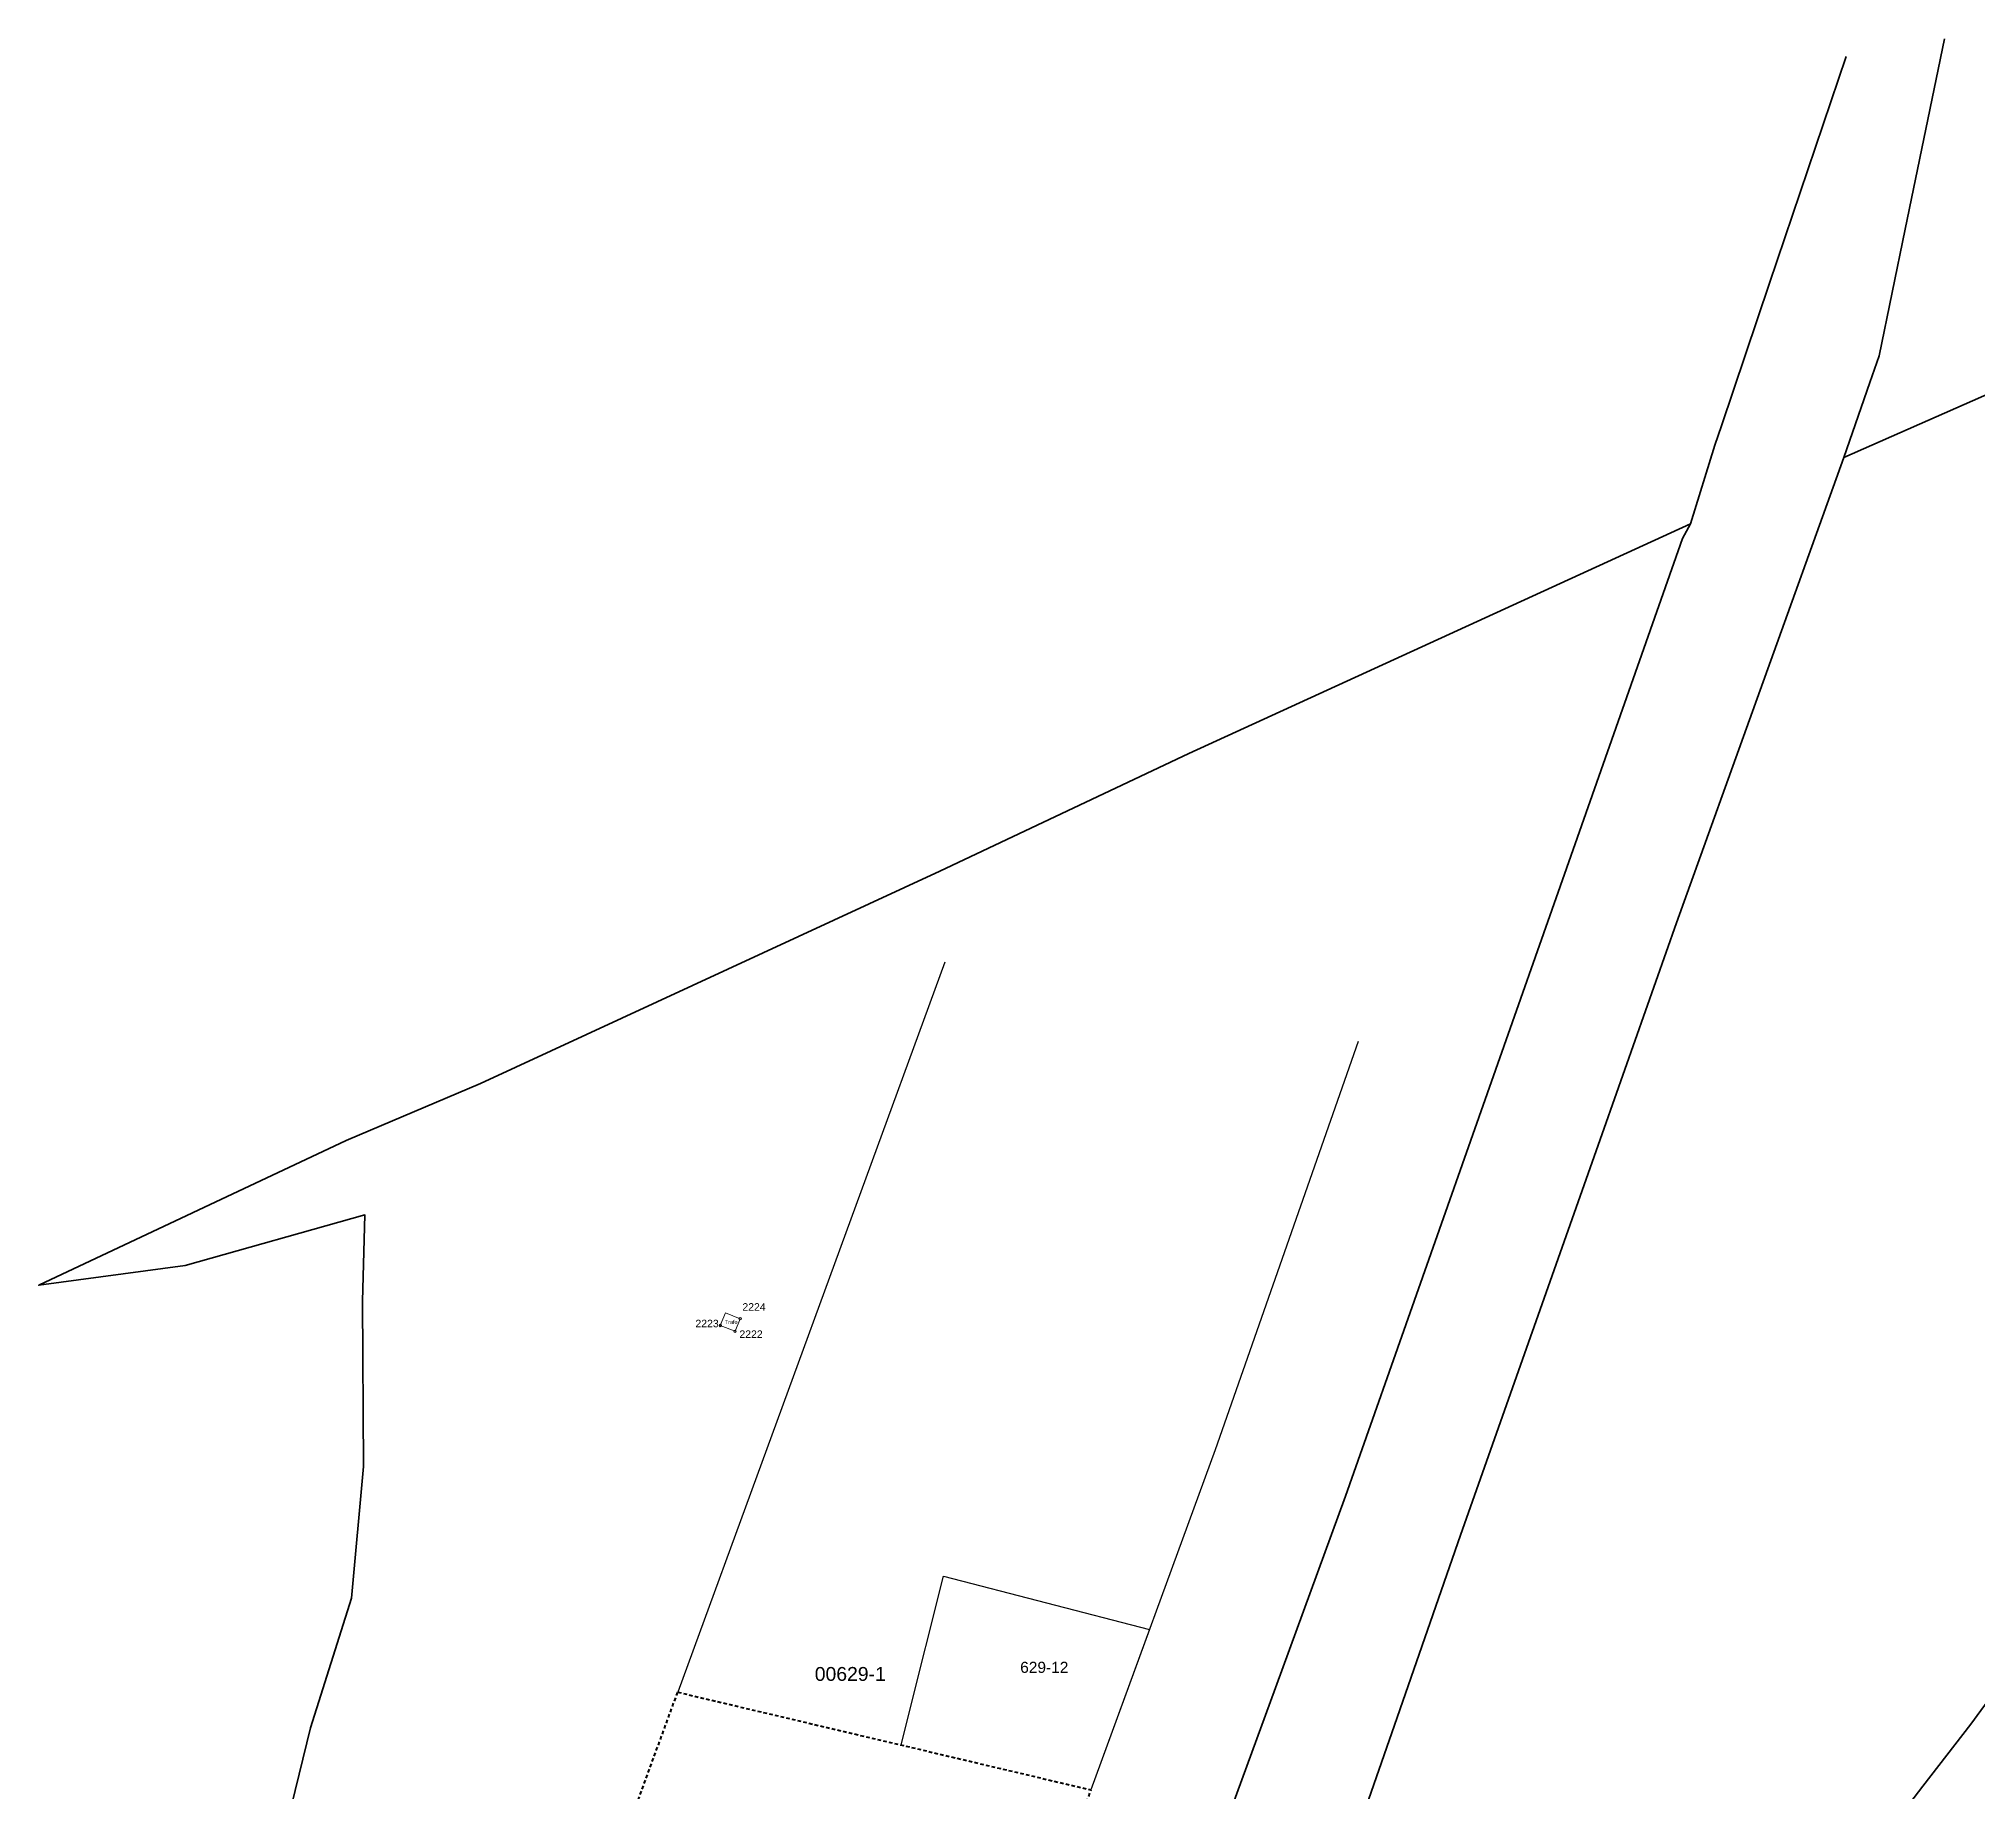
# Model space of a CAD drawing. Header units: millimetres. Extents: x 4648776 to 5245344, y -1029162 to -290533.
# Drawn here: x 4653612 to 5003488, y -650224 to -333895 of the extents above; entities that cross this region are included whole.
import ezdxf

# ---------------------------------------------------------------- set-up
doc = ezdxf.new("R2010")
doc.units = ezdxf.units.MM
doc.header["$MEASUREMENT"] = 0
doc.linetypes.add('Long Dashed', pattern=[1058.333302, 634.99999, -423.333311])
for name, color, linetype, lineweight in [('Drawing & Figure_Pen_No__1', 7, 'Continuous', 13), ('Drawing & Figure_Pen_No__121', 12, 'Continuous', 200), ('Drawing & Figure_Pen_No__7', 7, 'Continuous', 35)]:
    doc.layers.add(name, color=color, linetype=linetype, lineweight=lineweight)
for name, color, linetype, lineweight, true_color in [('Drawing & Figure_Pen_No__192', 7, 'Continuous', 0, 0xe8e8e8), ('Drawing & Figure_Pen_No__222', 7, 'Continuous', 0, 0xe8e8e8), ('Drawing & Figure_Pen_No__5', 7, 'Continuous', 25, 0x40a5ff)]:
    doc.layers.add(name, color=color, linetype=linetype, lineweight=lineweight, true_color=true_color)
doc.styles.add('GENERATED_STYLE_2', font='arial.ttf')

msp = doc.modelspace()

# ---------------------------------------------------------------- linework, layer by layer
at = {"layer": 'Drawing & Figure_Pen_No__121', "color": 12, "linetype": 'Long Dashed', "lineweight": 200, "flags": 128}
msp.add_lwpolyline([(4768934.3706, -632340.4639), (4809804.3436, -642006.3849), (4843495.7955, -649974.5553), (4833301.3116, -678185.5979), (4800047.9824, -670321.0453), (4758618.9504, -660522.9046)], close=True, dxfattribs=at)
at = {"layer": 'Drawing & Figure_Pen_No__192', "color": 254, "linetype": 'Continuous', "lineweight": 0, "true_color": 0xe8e8e8}
for p, q in [((4776620.6248, -566143.2029), (4776620.6748, -566143.2029)), ((4780200.6248, -564926.2029), (4780200.6748, -564926.2029)), ((4779288.6248, -567195.2029), (4779288.6748, -567195.2029))]:
    msp.add_line(p, q, dxfattribs=at)
for centre in [(4776620.6248, -566143.2029), (4780200.6248, -564926.2029), (4779288.6248, -567195.2029)]:
    msp.add_circle(centre, 225, dxfattribs=at)
at = {"layer": 'Drawing & Figure_Pen_No__222', "color": 254, "linetype": 'Continuous', "lineweight": 0, "true_color": 0xe8e8e8, "flags": 128}
for points in [[(4777532.6248, -563874.2029), (4776620.6248, -566143.2029)], [(4779288.6248, -567195.2029), (4776620.6248, -566143.2029)], [(4780200.6248, -564926.2029), (4777532.6248, -563874.2029)], [(4780200.6248, -564926.2029), (4779288.6248, -567195.2029)]]:
    msp.add_lwpolyline(points, dxfattribs=at)
at = {"layer": 'Drawing & Figure_Pen_No__5', "color": 161, "linetype": 'Continuous', "lineweight": 25, "true_color": 0x40a5ff, "flags": 128}
for points in [[(4817155.2879, -500597.5863), (4768934.3706, -632340.4639)], [(4891761.4707, -514902.4466), (4865937.4333, -588602.7325), (4843495.7955, -649974.5553)], [(4809276.3503, -641881.5122), (4810494.3583, -637038.5487), (4816934.4379, -611431.9266), (4854073.5602, -621047.2236), (4843495.7955, -649974.5552)]]:
    msp.add_lwpolyline(points, dxfattribs=at)
at = {"layer": 'Drawing & Figure_Pen_No__7', "color": 7, "linetype": 'Continuous', "lineweight": 35}
for points in [[(4997570.2227, -333895.0216), (4990491.6248, -368238.2029), (4985768.6248, -391156.2029), (4984118.6248, -395928.2029), (4979438.6248, -409463.2029), (4949185.6248, -493461.2029), (4936163.6248, -530540.2029), (4910241.6248, -604027.2029), (4898302.6248, -638303.2029), (4883379.6248, -681143.2029)], [(4861329.6248, -673992.2029), (4876852.6248, -631545.2029), (4889491.6248, -596986.2029), (4928985.6248, -484670.2029), (4950297.6248, -424083.2029), (4951707.6248, -421453.2029), (4956122.6248, -407222.2029), (4957327.6248, -403734.2029), (4966014.6248, -378025.2029), (4979847.047, -337089.7571)], [(4883379.6248, -681143.2029), (4898302.6248, -638303.2029), (4910241.6248, -604027.2029), (4936163.6248, -530540.2029), (4949185.6248, -493461.2029), (4979438.6248, -409463.2029), (5038018.6248, -383679.2029)], [(4699218.6248, -652784.2029), (4702629.6248, -638804.2029), (4710030.6248, -615375.2029), (4712210.6248, -591586.2029), (4712041.6248, -561766.2029), (4712472.6248, -546207.2029), (4680031.6248, -555335.2029), (4653611.6248, -558893.2029), (4709112.6248, -532777.2029), (4733342.6248, -522489.2029), (4816234.6248, -484124.2029), (4861185.6248, -462937.2029), (4951707.6248, -421453.2029), (4950297.6248, -424083.2029), (4928985.6248, -484670.2029), (4889491.6248, -596986.2029), (4876852.6248, -631545.2029), (4861329.6248, -673992.2029)], [(5015821.6248, -619694.2029), (5002329.6248, -638125.2029), (4993689.6248, -649337.2029), (4984467.6248, -661325.2029)]]:
    msp.add_lwpolyline(points, dxfattribs=at)

# ---------------------------------------------------------------- texts
at = {"layer": 'Drawing & Figure_Pen_No__1', "color": 7, "linetype": 'Continuous', "lineweight": 13, "insert": (4830750.2348, -628887.6029), "char_height": 2000, "attachment_point": 7, "style": 'GENERATED_STYLE_2'}
msp.add_mtext('\\A1;{\\pql;\\fArial|b0|i0|c0|p34;629-12}', dxfattribs=at)
at = {"layer": 'Drawing & Figure_Pen_No__192', "color": 254, "linetype": 'Continuous', "lineweight": 0, "true_color": 0xe8e8e8, "char_height": 1350, "attachment_point": 7, "style": 'GENERATED_STYLE_2'}
for s, insert in [('\\A1;{\\pql;\\fArial|b0|i0|c0|p34;2224}', (4780613.1248, -563477.3268)), ('\\A1;{\\pql;\\fArial|b0|i0|c0|p34;2223}', (4772133.8333, -566490.4549)), ('\\A1;{\\pql;\\fArial|b0|i0|c0|p34;2222}', (4780075.7451, -568394.4701))]:
    msp.add_mtext(s, dxfattribs=dict(at, insert=insert))
at = {"layer": 'Drawing & Figure_Pen_No__222', "color": 254, "linetype": 'Continuous', "lineweight": 0, "true_color": 0xe8e8e8, "insert": (4777447.2268, -565874.4225), "char_height": 700, "attachment_point": 7, "style": 'GENERATED_STYLE_2'}
msp.add_mtext('\\A1;{\\pql;\\fArial|b0|i0|c0|p34;Trafo}', dxfattribs=at)
at = {"layer": 'Drawing & Figure_Pen_No__7', "color": 7, "linetype": 'Continuous', "lineweight": 35, "insert": (4793674.422, -630336.9064), "char_height": 2500, "attachment_point": 7, "style": 'GENERATED_STYLE_2'}
msp.add_mtext('\\A1;{\\pql;\\fArial|b0|i0|c0|p34;00629-1}', dxfattribs=at)

doc.saveas('drawing.dxf')
